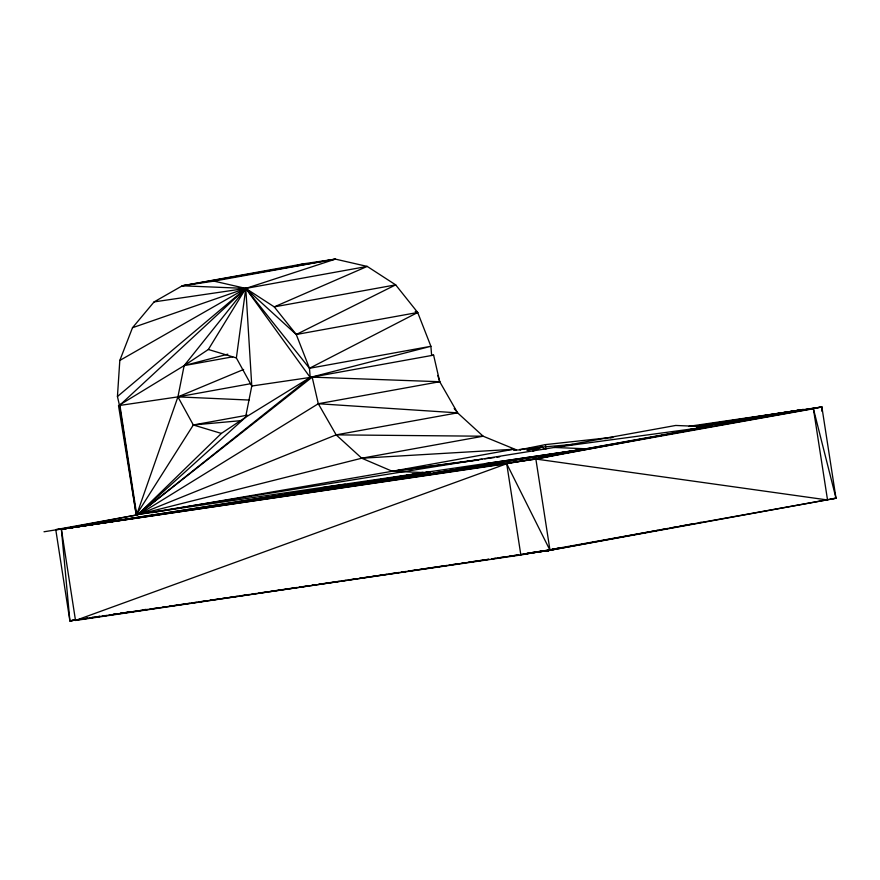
<?xml version="1.0" encoding="UTF-8"?>
<svg xmlns="http://www.w3.org/2000/svg" width="880" height="880" viewBox="0 0 880 880"><rect width="100%" height="100%" fill="white"/><g stroke="black" fill="none" stroke-linecap="round" stroke-linejoin="round"><path stroke-width="1.32" d="M821.678 411.07L821.876 406.989L689.073 426.294M247.302 415.195L193.336 424.974L136.268 514.987L119.504 405.471L117.436 396.528L119.812 360.448L132.495 327.723L154.088 301.906L182.281 285.791L303.699 263.791L335.412 259.127L367.224 266.42L395.681 284.867L417.692 312.488L430.892 346.291L431.629 355.421L433.609 355.135L439.725 381.722L457.578 412.852L483.153 436.216L516.428 449.856L513.7 449.79M697.675 426.998L821.876 406.989L836 498.223L520.839 554.972L69.894 620.873L55.77 529.639L61.38 529.221L137.687 514.789L245.564 417.296L251.779 386.023L236.368 357.94L245.795 288.42L335.412 259.127L182.281 285.791L245.795 288.42L367.224 266.42L274.252 306.878L245.795 288.42L213.994 281.127L182.281 285.791M454.179 408.529L457.578 412.852L336.149 434.863L139.337 514.217L136.708 514.646L177.925 396.88L184.14 365.618L245.795 288.42L296.263 334.499L309.463 368.291L310.2 377.432L137.687 514.789L55.77 529.639M136.268 514.987L118.514 405.625L184.14 365.618L208.351 349.481L245.795 288.42L309.463 368.291L430.892 346.291L310.2 377.432L245.564 417.296L221.353 433.422L137.687 514.789L312.18 377.146L439.725 381.722L437.8 375.463M433.609 355.135L310.2 377.432L245.795 288.42L119.504 405.471L177.925 396.88L250.778 383.68M117.436 396.528L245.795 288.42L251.779 386.023L312.18 377.146L318.296 403.733L336.149 434.863L361.735 458.216L392.282 471.273L424.479 472.604L406.912 475.2M439.725 381.722L318.296 403.733L139.337 514.217L586.465 448.8L821.876 406.989L696.74 427.317M119.812 360.448L245.795 288.42L154.088 301.906M309.463 368.291L417.692 312.488L415.184 311.421M296.263 334.499L395.681 284.867L274.252 306.878L296.263 334.499L417.692 312.488M532.917 451.165L542.212 447.051L573.045 444.455M221.353 433.422L193.336 424.974L177.925 396.88L243.639 369.457M800.734 410.465L803.297 409.497L694.672 426.283M553.806 548.856L549.989 550.275L521.433 554.499L549.989 550.275L836 498.223L813.406 408.738L506.715 463.727L61.38 529.221L69.894 620.873L76.692 619.883M430.65 474.474L430.243 471.79L61.38 529.221L75.504 620.455L506.715 463.727L549.989 550.275L648.582 532.015M132.495 327.723L245.795 288.42M555.148 548.581L549.989 550.275L532.29 552.695M227.832 354.178L184.14 365.618L232.716 356.818M294.437 266.145L303.699 263.791L306.405 263.901M559.306 547.91L549.989 550.275L537.801 551.914M336.149 434.863L483.153 436.216L361.735 458.216L139.337 514.217L554.268 447.469L675.697 425.458L707.894 426.789L535.865 459.041L61.38 529.221L430.243 471.79M560.615 547.866L549.989 550.275L537.702 551.804L549.989 550.275L535.865 459.041L586.465 448.8L554.268 447.469L707.894 426.789L695.453 428.615M527.021 450.12L542.212 447.051L544.06 448.822M151.866 512.699L392.282 471.273L513.7 449.262L510.983 449.207M612.304 437.316L545.534 444.598L519.046 449.922L513.81 450.142M651.288 531.509L658.042 530.266M660.737 529.76L667.491 528.506M670.197 528.011L676.951 526.757M679.657 526.262L686.4 525.008M689.106 524.502L691.812 524.007M698.566 522.753L701.261 522.258M213.994 281.127L335.412 259.127M420.409 472.758L423.104 472.263M813.406 408.738L827.53 499.972L535.865 459.041L379.159 481.041L61.38 529.221L433.752 473.022L586.465 448.8L486.585 464.376L484.836 463.76L583.539 449.229L704.968 427.218L699.512 427.812M75.262 619.905L69.894 620.873L75.328 620.059M697.895 426.745L803.297 409.497L696.234 426.349M433.752 473.022L486.585 464.376M44 531.773L73.139 527.087M87.571 618.211L79.409 619.443L87.571 618.277M90.288 617.793L93.005 617.386M95.722 616.979L99.803 616.363L90.299 617.881M102.52 615.956L105.237 615.538M113.399 614.306L116.116 613.899M120.197 613.283L122.914 612.876M125.631 612.458L128.348 612.051M143.308 609.796L146.025 609.378M322.839 487.564L345.268 484.264M75.504 620.455L488.807 559.328M518.716 554.906L491.524 558.921L495.583 558.283M527.252 450.098L536.767 448.69M604.758 438.691L607.475 438.295M610.203 437.899L612.92 437.492M690.008 429.418L692.747 429.011M102.531 616.077L106.612 615.483M109.329 615.076L117.491 613.877M120.219 613.481L129.734 612.073M132.451 611.677L136.532 611.083M139.26 610.676L147.411 609.477M150.139 609.081L159.654 607.673M162.371 607.277L166.452 606.683M169.18 606.276L177.331 605.077M180.059 604.681L189.574 603.273M192.291 602.877L196.372 602.283M199.1 601.876L207.251 600.677M209.979 600.281L219.494 598.873M222.222 598.477L226.292 597.883M229.02 597.476L237.182 596.277M239.899 595.881L249.414 594.473M252.142 594.077L256.212 593.483M258.94 593.076L267.102 591.877M269.819 591.481L279.334 590.073M282.062 589.677L286.143 589.083M288.86 588.676L297.022 587.477M299.739 587.081L309.254 585.673M311.982 585.277L316.063 584.683M318.78 584.276L326.942 583.077M329.659 582.681L339.174 581.273M341.902 580.877L345.983 580.283M348.7 579.876L356.862 578.677M359.579 578.281L369.105 576.873M371.822 576.477L375.903 575.883M378.62 575.476L386.782 574.277M389.499 573.881L399.025 572.473M401.742 572.077L405.823 571.483M408.54 571.076L416.702 569.877M419.419 569.481L428.945 568.073M431.662 567.677L435.743 567.083M438.46 566.676L446.622 565.477M449.339 565.081L458.865 563.673M461.582 563.277L465.663 562.683M468.38 562.276L476.542 561.077M479.259 560.681L488.785 559.273M498.3 557.876L506.462 556.677M509.179 556.281L518.705 554.873M526.834 553.443L529.562 553.069M482.009 459.195L392.282 471.273L478.027 460.075M484.726 458.832L494.241 457.545M496.958 457.182L499.686 456.819M830.687 498.949L836 498.223M526.977 553.366L529.683 553.003M532.389 552.64L535.095 552.277M532.246 552.475L534.974 552.134M537.757 551.661L540.474 551.353M543.191 551.045L549.989 550.275L543.169 550.814M542.212 447.051L519.607 449.515L520.674 449.966M193.336 424.974L240.878 420.662M576.818 449.713L583.539 449.229M361.735 458.216L513.7 449.262M177.925 396.88L249.073 400.048M318.296 403.733L457.578 412.852M303.699 263.791L306.372 264.396M208.351 349.481L236.368 357.94M379.159 481.041L377.399 480.436L379.709 481.855M506.715 463.727L520.839 554.972M119.933 405.427L136.708 514.646M545.534 444.598L545.842 449.317M549.989 550.275L543.191 550.957L549.989 550.275"/></g></svg>
